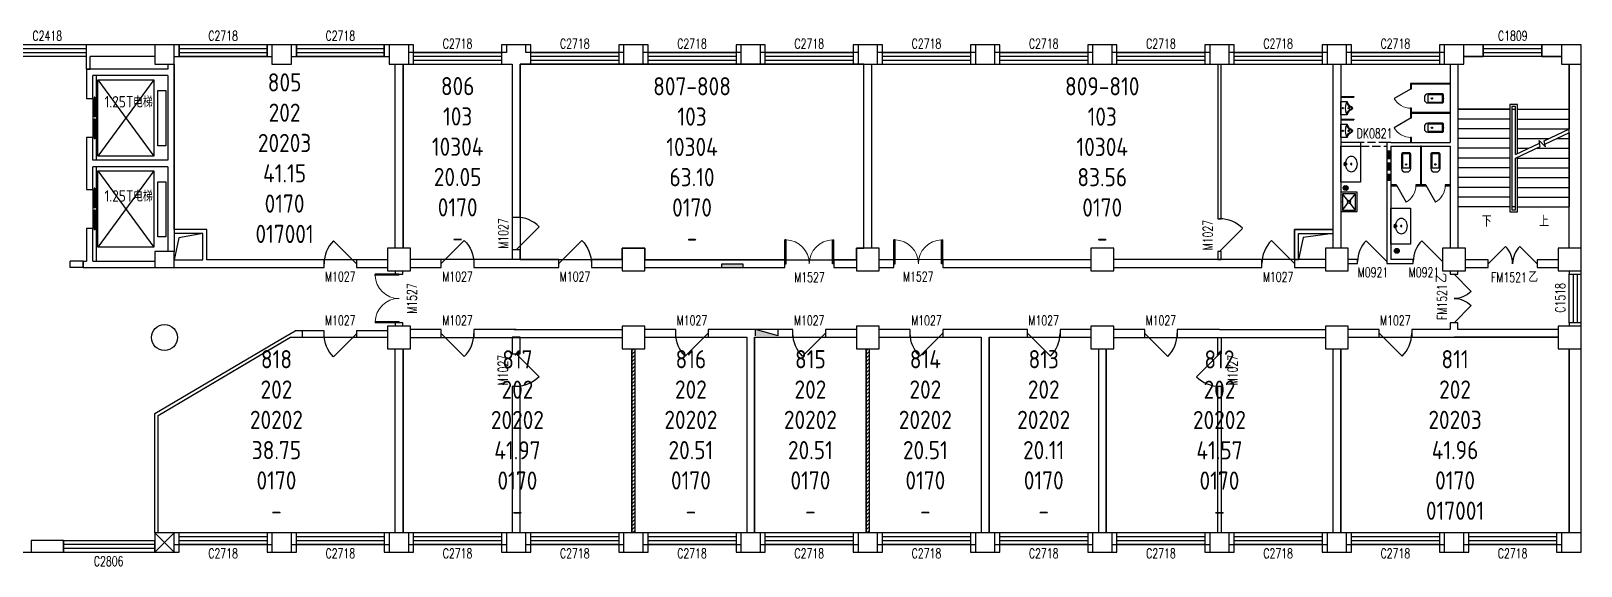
# Model space of a CAD drawing. Extents: x 127902 to 222526, y 146990 to 163438.
# Drawn here: x 174926 to 222526, y 146990 to 163438 of the extents above; entities that cross this region are included whole.
import ezdxf

# ---------------------------------------------------------------- set-up
doc = ezdxf.new("R2010")
doc.units = 0
doc.header["$LTSCALE"] = 1000
doc.header["$MEASUREMENT"] = 0
doc.linetypes.add('DASH', pattern=[0.35, 0.25, -0.1])
for name, color, linetype in [('body', 30, 'Continuous'), ('GROS', 6, 'Continuous'), ('RM$', 5, 'Continuous'), ('RM$TXT', 5, 'Continuous')]:
    doc.layers.add(name, color=color, linetype=linetype)
doc.styles.add('_TCH_DIM', font='SIMPLEX', dxfattribs={"bigfont": 'GBCBIG'})
doc.styles.add('_TCH_WINDOW', font='SIMPLEX', dxfattribs={"bigfont": 'GBCBIG'})
doc.styles.get("Standard").update_dxf_attribs({"font": 'gbenor.shx', "bigfont": 'gbcbig.shx'})

# ---------------------------------------------------------------- blocks, each defined once
blk = doc.blocks.new('_FZHK')
blk.add_lwpolyline([(-0.5, -0.5), (0.5, -0.5), (0.5, 0.5), (-0.5, 0.5)], close=True)
blk = doc.blocks.new('_YZHK')
blk.add_circle((0, 0), 0.5)
blk = doc.blocks.new('$DorLib2D$00000114')
at = {"color": 0}
blk.add_line((0.5, 0), (-0.207, 0.707), dxfattribs=at)
blk.add_arc((0.5, 0), 1, 135, 180, dxfattribs=at)
blk = doc.blocks.new('$WINLIB2D$00000001')
at = {"color": 0}
for points in [[(-0.5, 0.5), (-0.5, -0.5)], [(-0.5, 0.5), (0.5, 0.5)], [(0.5, -0.5), (0.5, 0.5)], [(0.5, 0.167), (-0.5, 0.167)], [(0.5, -0.167), (-0.5, -0.167)], [(-0.5, -0.5), (0.5, -0.5)]]:
    blk.add_lwpolyline(points, dxfattribs=at)
blk = doc.blocks.new('$DorLib2D$00000116')
at = {"color": 0}
for p, q in [((-0.5, 0), (-0.146, 0.354)), ((0.5, 0), (0.146, 0.354))]:
    blk.add_line(p, q, dxfattribs=at)
for centre, start, end in [((-0.5, 0), 0, 45), ((0.5, 0), 135, 180)]:
    blk.add_arc(centre, 0.5, start, end, dxfattribs=at)
blk = doc.blocks.new('$lvtry$00000201')
at = {"color": 0}
for p, q in [((140, -470, 0), (-140, -470, 0)), ((100, -30, 0), (-100, -30, 0)), ((110, -470, 0), (110, -40, 0))]:
    blk.add_line(p, q, dxfattribs=at)
at = {"color": 0, "elevation": 0}
blk.add_lwpolyline([(140, -40, 0.414214), (100, 0), (-100, 0, 0.414214), (-140, -40), (-140, -480, 0.414214), (-30, -590), (30, -590, 0.414214), (140, -480)], format="xyb", close=True, dxfattribs=at)
blk.add_lwpolyline([(-110, -40), (-110, -470)], dxfattribs=at)
at = {"color": 0}
blk.add_circle((0, -359, 0), 20, dxfattribs=at)
for centre, start, end in [((-100, -40, 0), 90, 180), ((100, -40, 0), 0, 90)]:
    blk.add_arc(centre, 10, start, end, dxfattribs=at)
for p in [(0, 0, 0), (0, -359, 0)]:
    blk.add_point(p, dxfattribs=at)
blk = doc.blocks.new('$TCHSYS$APDOOR2D')
blk.add_line((0.5, 0), (0, 0.866))
at = {"lineweight": 13}
blk.add_arc((0.5, 0), 1, 120, 180, dxfattribs=at)
blk = doc.blocks.new('$lvtry$00000222')
at = {"color": 0, "elevation": 0}
blk.add_lwpolyline([(-205, -191), (-205, 0), (205, 0), (205, -191, 0.268068), (51, -323, -0.317765), (0, -360, -0.317765), (-51, -323, 0.268068)], format="xyb", close=True, dxfattribs=at)
at = {"color": 0}
for centre in [(0, -60, 0), (0, -242, 0)]:
    blk.add_circle(centre, 20, dxfattribs=at)
for centre, radius, start, end in [((-152, -175, 0), 10, 114.1084, 248.1394), ((5, -526, 0), 395, 66.6675, 114.1084), ((-243, -401, 0), 233, 19.2639, 68.1394), ((0, -316, 0), 24, 199.2639, 269.4998), ((0, -316, 0), 24, 270.5002, 340.7361), ((243, -401, 0), 233, 110.4941, 160.7361), ((158, -173, 0), 10, 290.4941, 66.6675)]:
    blk.add_arc(centre, radius, start, end, dxfattribs=at)
for p in [(0, -60, 0), (0, -242, 0)]:
    blk.add_point(p, dxfattribs=at)
blk = doc.blocks.new('$DorLib2D$00000127')
at = {"color": 0, "linetype": 'Continuous'}
for p, q in [((-0.033, 0.795, -93.75), (-0.533, 0.795, -93.75)), ((-0.533, 0.795, -93.75), (-0.533, 0.69, -93.75)), ((-0.033, 0.795, -93.75), (-0.033, 0.69, -93.75)), ((0.033, 0.795, -93.75), (0.033, 0.69, -93.75)), ((0.533, 0.795, -93.75), (0.033, 0.795, -93.75)), ((0.533, 0.795, -93.75), (0.533, 0.69, -93.75)), ((-0.033, 0.69, -93.75), (-0.533, 0.69, -93.75)), ((0.5, 0.5, -93.75), (-0.5, 0.5, -93.75)), ((0.533, 0.69, -93.75), (0.033, 0.69, -93.75))]:
    blk.add_line(p, q, dxfattribs=at)
blk = doc.blocks.new('$DorLib2D$00000002')
for p, q in [((-0.5, 0), (-0.5, 0.4875)), ((-0.475, 0.4875), (-0.5, 0.4875)), ((-0.475, 0), (-0.475, 0.4875)), ((0.475, 0), (0.475, 0.4875)), ((0.475, 0.4875), (0.5, 0.4875)), ((0.5, 0), (0.5, 0.4875)), ((-0.5, 0), (-0.475, 0)), ((0.5, 0), (0.475, 0))]:
    blk.add_line(p, q)
at = {"lineweight": 13}
for centre, start, end in [((-0.4875, 0), 0, 88.53072), ((0.4875, 0), 91.46928, 180)]:
    blk.add_arc(centre, 0.4875, start, end, dxfattribs=at)
blk = doc.blocks.new('$lvtry$00000191')
at = {"color": 0}
for p, q in [((-250, -50, 0), (-39, -219, 0)), ((-250, -450, 0), (-39, -281, 0)), ((39, -219, 0), (250, -50, 0)), ((39, -281, 0), (250, -450, 0))]:
    blk.add_line(p, q, dxfattribs=at)
at = {"color": 0, "elevation": 0}
for points in [[(300, -500), (300, 0), (-300, 0), (-300, -500)], [(250, -450), (250, -50), (-250, -50), (-250, -450)]]:
    blk.add_lwpolyline(points, close=True, dxfattribs=at)
at = {"color": 0}
blk.add_circle((0, -250, 0), 50, dxfattribs=at)
for p in [(0, -50, 0), (0, -250, 0)]:
    blk.add_point(p, dxfattribs=at)
blk = doc.blocks.new('$lvtry$00000171')
for p, q in [((-74, 11), (-11, 74)), ((-70, -27), (27, 70)), ((-53, -53), (53, 53)), ((-27, -70), (70, 27)), ((11, -74), (74, -11))]:
    blk.add_line(p, q)
blk.add_circle((0, 0), 75)
blk.add_point((0, 0))
blk = doc.blocks.new('$lvtry$00000194')
at = {"color": 0}
for p, q in [((-17, -27), (-17, -17)), ((17, -27), (17, -17))]:
    blk.add_line(p, q, dxfattribs=at)
blk.add_lwpolyline([(14, -39, -0.067374), (92, -53, -0.088152), (166, -93, -0.105269), (218, -155, -0.121685), (235, -224, -0.121685), (218, -292, -0.105269), (166, -355, -0.088152), (92, -394, -0.078966), (0, -409, -0.078966), (-92, -394, -0.088152), (-166, -355, -0.105269), (-218, -292, -0.121685), (-235, -224, -0.121685), (-218, -155, -0.105269), (-166, -93, -0.088152), (-92, -53, -0.059935), (-23, -40, -0.059935)], format="xyb", dxfattribs=at)
for centre, radius in [((0, -221), 20), ((0, -27), 16.7), ((0, -221), 15)]:
    blk.add_circle(centre, radius, dxfattribs=at)
for centre, radius, start, end in [((0, -17), 16.7, 0, 180), ((-40, -17), 10.1, 106.6096, 258.1648), ((-64, 250), 259, 274.7069, 282.3732), ((-75, -197), 173, 71.36, 79.1873), ((-29, -63), 6.77, 155.344, 308.3224), ((-171, 35), 166, 324.8411, 338.1337), ((-171, 35), 170, 324.8411, 331.3523), ((-29, -63), 3.37, 155.344, 308.3224), ((100, -178), 170, 132.3141, 138.8253), ((100, -178), 166, 125.5327, 138.8253), ((-12, -42), 10.6, 201.8924, 261.774), ((-381, -99), 372, 2.3982, 6.7627), ((0, -80), 9.9, 201.7837, 338.2163), ((64, 250), 259, 257.6268, 265.2931), ((381, -99), 372, 170.1008, 177.6018), ((75, -197), 173, 100.8127, 110.4191), ((40, -17), 10.1, 281.8352, 73.3904)]:
    blk.add_arc(centre, radius, start, end, dxfattribs=at)
for p in [(0, -27), (0, -221)]:
    blk.add_point(p, dxfattribs=at)

msp = doc.modelspace()

# ---------------------------------------------------------------- hatches: boundary and pattern name
at = {"layer": 'body'}
for points in [[(196786, 156284), (196136, 156284), (196136, 156164), (196786, 156164)], [(197876, 154064), (197176, 154064), (197176, 154264)]]:
    msp.add_hatch(color=30, dxfattribs=at).paths.add_polyline_path(points)
h = msp.add_hatch(dxfattribs=at)
h.set_pattern_fill('ANSI31', color=30, scale=50)
h.set_pattern_definition([(45, (-616826.46, 61936.43), (-56.126601, 56.126601), [])])
h.paths.add_polyline_path([(193376, 153664), (193376, 148014), (193476, 148014), (193476, 153664)])
h = msp.add_hatch(dxfattribs=at)
h.set_pattern_fill('ANSI31', color=30, scale=50)
h.set_pattern_definition([(45, (-609626.46, 61936.43), (-56.126601, 56.126601), [])])
h.paths.add_polyline_path([(200576, 153664), (200576, 148014), (200676, 148014), (200676, 153664)])

# ---------------------------------------------------------------- linework, layer by layer
at = {"layer": 'body', "color": 30}
for p, q in [((176611, 163014), (172126, 163014)), ((178726, 163014), (176611, 163014)), ((179476, 163014), (179326, 163014)), ((179476, 162654), (179476, 163014)), ((182326, 163014), (182176, 163014)), ((182176, 163014), (182176, 162654)), ((183076, 163014), (182926, 163014)), ((183076, 162654), (183076, 163014)), ((185926, 163014), (185776, 163014)), ((185776, 163014), (185776, 162654)), ((186676, 163014), (186526, 163014)), ((186676, 162774), (186676, 163014)), ((190276, 163014), (189376, 163014)), ((189376, 163014), (189376, 162774)), ((190276, 162774), (190276, 163014)), ((193126, 163014), (192976, 163014)), ((192976, 163014), (192976, 162774)), ((193876, 163014), (193726, 163014)), ((193876, 162774), (193876, 163014)), ((196726, 163014), (196576, 163014)), ((196576, 163014), (196576, 162774)), ((197476, 163014), (197326, 163014)), ((197476, 162774), (197476, 163014)), ((200326, 163014), (200176, 163014)), ((200176, 163014), (200176, 162774)), ((201076, 163014), (200926, 163014)), ((201076, 162774), (201076, 163014)), ((203926, 163014), (203776, 163014)), ((203776, 163014), (203776, 162774)), ((204676, 163014), (204526, 163014)), ((204676, 162774), (204676, 163014)), ((207526, 163014), (207376, 163014)), ((207376, 163014), (207376, 162774)), ((208276, 163014), (208126, 163014)), ((208276, 162774), (208276, 163014)), ((211126, 163014), (210976, 163014)), ((210976, 163014), (210976, 162774)), ((211876, 163014), (211726, 163014)), ((211876, 162774), (211876, 163014)), ((214726, 163014), (214576, 163014)), ((214576, 163014), (214576, 162774)), ((215476, 163014), (215326, 163014)), ((215476, 162774), (215476, 163014)), ((218326, 163014), (218176, 163014)), ((218176, 163014), (218176, 162774)), ((219526, 163014), (218926, 163014)), ((219526, 162654), (219526, 163014)), ((221926, 163014), (221326, 163014)), ((221326, 163014), (221326, 162654)), ((176626, 162654), (172126, 162654)), ((176626, 162264), (176626, 162654)), ((178726, 162654), (176746, 162654)), ((176746, 162264), (176746, 162654)), ((179126, 162414), (179126, 162264)), ((179326, 162654), (179476, 162654)), ((179326, 162414), (179326, 162064)), ((182176, 162654), (182326, 162654)), ((182926, 162654), (183076, 162654)), ((185776, 162654), (185926, 162654)), ((186101, 162414), (186101, 156764)), ((186351, 162414), (186351, 156764)), ((186676, 162774), (186526, 162774)), ((186526, 162414), (186676, 162414)), ((186676, 162414), (186676, 162774)), ((189376, 162774), (189376, 162414)), ((189376, 162414), (189706, 162414)), ((189706, 162414), (189706, 157714)), ((189946, 162414), (190276, 162414)), ((189946, 157714), (189946, 162414)), ((190276, 162414), (190276, 162774)), ((193126, 162774), (192976, 162774)), ((192976, 162774), (192976, 162414)), ((192976, 162414), (193126, 162414)), ((193876, 162774), (193726, 162774)), ((193726, 162414), (193876, 162414)), ((193876, 162414), (193876, 162774)), ((196726, 162774), (196576, 162774)), ((196576, 162774), (196576, 162414)), ((196576, 162414), (196726, 162414)), ((197476, 162774), (197326, 162774)), ((197326, 162414), (197476, 162414)), ((197476, 162414), (197476, 162774)), ((200326, 162774), (200176, 162774)), ((200176, 162774), (200176, 162414)), ((200176, 162414), (200326, 162414)), ((200506, 156764), (200506, 162414)), ((200746, 156764), (200746, 162414)), ((201076, 162774), (200926, 162774)), ((200926, 162414), (201076, 162414)), ((201076, 162414), (201076, 162774)), ((203926, 162774), (203776, 162774)), ((203776, 162774), (203776, 162414)), ((203776, 162414), (203926, 162414)), ((204676, 162774), (204526, 162774)), ((204526, 162414), (204676, 162414)), ((204676, 162414), (204676, 162774)), ((207526, 162774), (207376, 162774)), ((207376, 162774), (207376, 162414)), ((207376, 162414), (207526, 162414)), ((208276, 162774), (208126, 162774)), ((208126, 162414), (208276, 162414)), ((208276, 162414), (208276, 162774)), ((211126, 162774), (210976, 162774)), ((210976, 162774), (210976, 162414)), ((210976, 162414), (211126, 162414)), ((211376, 162414), (211376, 157664)), ((211476, 157664), (211476, 162414)), ((211876, 162774), (211726, 162774)), ((211726, 162414), (211876, 162414)), ((211876, 162414), (211876, 162774)), ((214726, 162774), (214576, 162774)), ((214576, 162774), (214576, 162414)), ((214576, 162414), (214726, 162414)), ((214901, 162414), (214901, 160014)), ((215151, 162414), (215151, 160014)), ((215476, 162774), (215326, 162774)), ((215326, 162414), (215476, 162414)), ((215476, 162414), (215476, 162774)), ((218326, 162774), (218176, 162774)), ((218176, 162774), (218176, 162414)), ((218176, 162414), (218326, 162414)), ((218506, 162414), (218506, 160014)), ((218746, 162414), (218746, 160014)), ((218748, 162414), (218748, 161031)), ((218926, 162654), (219526, 162654)), ((221926, 162651), (218926, 162651)), ((221326, 162654), (221926, 162654)), ((222166, 156764), (222166, 162414)), ((222168, 161031), (222168, 162414)), ((222526, 156764), (222526, 162414)), ((176626, 162264), (176626, 161364)), ((179126, 162264), (176626, 162264)), ((176626, 162264), (176746, 162264)), ((176826, 161364), (176826, 162064)), ((179126, 162064), (176826, 162064)), ((176928, 162064), (176928, 159464)), ((178701, 161939), (176982, 159589)), ((176982, 161939), (178701, 159589)), ((179126, 162064), (179126, 159464)), ((179326, 162064), (179326, 159264)), ((176626, 161364), (176826, 161364)), ((215151, 161427), (215551, 161427)), ((215151, 161427), (215151, 161402)), ((215151, 161402), (215551, 161402)), ((215551, 161427), (215551, 161402)), ((218506, 161827), (217293, 161827)), ((217293, 161827), (217293, 161664)), ((217293, 161664), (217318, 161664)), ((218506, 161802), (217318, 161802)), ((217318, 161664), (217318, 161802)), ((218506, 161802), (218506, 161827)), ((217318, 161064), (217293, 161064)), ((217293, 161064), (217293, 160914)), ((217293, 160914), (217293, 160764)), ((217318, 160927), (217318, 161064)), ((218506, 160927), (217318, 160927)), ((218506, 160902), (217318, 160902)), ((217318, 160764), (217318, 160902)), ((218506, 160902), (218506, 160927)), ((218748, 161031), (218748, 158031)), ((220338, 161031), (218748, 161031)), ((218748, 161031), (220338, 161031)), ((220578, 161181), (220338, 161181)), ((220338, 161181), (220338, 157881)), ((220518, 161121), (220398, 161121)), ((220398, 161121), (220398, 157941)), ((220398, 161031), (220398, 158031)), ((220398, 161031), (220518, 161031)), ((220518, 159643), (220518, 161121)), ((220518, 159643), (220518, 161031)), ((220578, 159671), (220578, 161181)), ((220578, 161031), (222168, 161031)), ((220578, 161031), (222168, 161031)), ((222168, 160430), (222168, 161031)), ((215151, 160727), (215551, 160727)), ((215151, 160727), (215151, 160702)), ((215151, 160702), (215551, 160702)), ((215551, 160727), (215551, 160702)), ((217293, 160764), (217318, 160764)), ((220338, 160731), (218748, 160731)), ((220338, 160431), (218748, 160431)), ((220578, 160731), (222168, 160731)), ((220578, 160431), (222168, 160431)), ((221396, 160062), (222168, 160430)), ((176826, 160164), (176626, 160164)), ((176626, 160164), (176626, 159264)), ((176826, 159464), (176826, 160164)), ((214901, 160014), (214901, 157334)), ((215151, 160014), (215151, 157334)), ((215766, 160014), (215151, 160014)), ((215766, 159894), (215766, 160014)), ((216686, 160014), (216566, 160014)), ((216566, 160014), (216566, 159894)), ((216686, 160014), (217306, 160014)), ((217318, 160164), (217293, 160164)), ((217293, 160164), (217293, 160014)), ((217306, 160014), (218506, 160014)), ((217318, 160014), (217318, 160164)), ((218746, 160014), (218746, 156764)), ((220338, 160131), (218748, 160131)), ((220518, 159643), (221252, 159993)), ((220578, 160131), (221541, 160131)), ((221271, 159891), (221239, 160067)), ((221239, 160067), (221431, 159878)), ((221431, 159878), (221396, 160062)), ((221415, 159960), (222168, 160319)), ((221773, 160131), (222168, 160131)), ((222168, 158031), (222168, 160319)), ((179126, 159464), (176826, 159464)), ((215151, 159894), (215766, 159894)), ((216566, 159894), (216566, 158694)), ((216686, 159894), (216686, 158694)), ((216686, 159894), (217306, 159894)), ((217306, 159894), (218506, 159894)), ((217593, 159894), (217593, 158707)), ((217618, 159894), (217593, 159894)), ((217618, 159894), (217618, 158707)), ((218506, 159894), (218506, 156764)), ((220338, 159831), (218748, 159831)), ((220338, 159531), (218748, 159531)), ((220518, 159532), (221271, 159891)), ((220518, 158031), (220518, 159532)), ((220518, 157941), (220518, 159532)), ((220578, 159831), (220912, 159831)), ((220578, 157881), (220578, 159560)), ((220578, 159531), (222168, 159531)), ((221145, 159831), (222168, 159831)), ((176626, 159264), (176626, 158564)), ((176826, 158564), (176826, 159264)), ((179126, 159264), (176826, 159264)), ((176928, 159264), (176928, 156364)), ((178701, 159139), (176982, 156789)), ((176982, 159139), (178701, 156789)), ((179126, 159264), (179126, 157214)), ((179326, 159264), (179326, 157214)), ((220338, 159231), (218748, 159231)), ((220578, 159231), (222168, 159231)), ((176626, 158564), (176826, 158564)), ((216566, 158694), (216566, 156414)), ((216856, 158707), (216686, 158707)), ((216686, 158694), (216686, 156414)), ((216686, 158682), (216856, 158682)), ((216856, 158682), (216856, 158707)), ((217593, 158707), (217456, 158707)), ((217456, 158707), (217456, 158682)), ((217456, 158682), (217606, 158682)), ((217606, 158682), (217756, 158682)), ((217756, 158707), (217618, 158707)), ((217756, 158682), (217756, 158707)), ((218506, 158707), (218356, 158707)), ((218356, 158707), (218356, 158682)), ((218356, 158682), (218506, 158682)), ((218506, 158682), (218506, 158707)), ((220338, 158931), (218748, 158931)), ((220338, 158631), (218748, 158631)), ((220578, 158931), (222168, 158931)), ((220578, 158631), (222168, 158631)), ((220338, 158331), (218748, 158331)), ((220578, 158331), (222168, 158331)), ((189706, 157714), (189946, 157714)), ((211376, 157664), (211476, 157664)), ((220338, 158031), (218748, 158031)), ((220338, 157881), (220578, 157881)), ((220518, 158031), (220398, 158031)), ((220398, 157941), (220518, 157941)), ((220578, 158031), (222168, 158031)), ((176826, 157364), (176626, 157364)), ((176626, 157364), (176626, 156364)), ((176826, 156364), (176826, 157364)), ((179126, 157214), (179126, 156664)), ((180326, 157334), (179326, 157334)), ((179326, 157214), (179326, 156664)), ((180206, 157214), (179326, 157214)), ((180206, 156404), (180206, 157214)), ((180326, 156404), (180326, 157334)), ((213726, 156414), (213726, 157334)), ((213726, 157334), (214901, 157334)), ((213846, 156414), (213846, 157214)), ((213846, 157214), (214901, 157214)), ((214901, 157334), (214901, 156764)), ((215151, 157334), (215151, 156764)), ((189946, 156714), (189706, 156714)), ((189706, 156714), (189706, 156414)), ((189946, 156414), (189946, 156714)), ((211476, 156664), (211376, 156664)), ((211376, 156664), (211376, 156414)), ((211476, 156414), (211476, 156664)), ((176526, 156364), (176126, 156364)), ((176126, 156164), (176126, 156364)), ((176526, 156164), (176126, 156164)), ((176526, 156364), (176626, 156364)), ((176526, 156364), (176526, 156164)), ((176526, 156164), (176526, 156364)), ((176526, 156164), (176826, 156164)), ((176826, 156364), (178726, 156364)), ((176826, 156164), (178726, 156164)), ((179326, 156404), (180206, 156404)), ((179326, 156164), (180206, 156164)), ((180206, 156164), (183926, 156164)), ((183926, 156404), (180326, 156404)), ((183926, 156164), (183926, 156404)), ((185876, 156404), (184926, 156404)), ((184926, 156404), (184926, 156164)), ((184926, 156164), (185876, 156164)), ((187526, 156414), (186576, 156414)), ((186576, 156164), (187526, 156164)), ((187526, 156164), (187526, 156414)), ((189826, 156414), (188526, 156414)), ((188526, 156414), (188526, 156164)), ((188526, 156164), (189826, 156164)), ((189706, 156164), (189706, 156164)), ((189706, 156164), (189946, 156164)), ((191135, 156414), (189826, 156414)), ((189826, 156164), (191135, 156164)), ((189946, 156164), (189946, 156164)), ((191135, 156164), (191135, 156414)), ((193076, 156414), (192135, 156414)), ((192135, 156414), (192135, 156164)), ((192135, 156164), (193076, 156164)), ((198076, 156404), (193776, 156404)), ((193776, 156164), (198076, 156164)), ((198076, 156164), (198076, 156404)), ((200276, 156404), (199576, 156404)), ((199576, 156404), (199576, 156164)), ((199576, 156164), (200276, 156164)), ((201426, 156404), (200976, 156404)), ((200976, 156164), (201426, 156164)), ((201426, 156164), (201426, 156404)), ((207476, 156404), (202926, 156404)), ((202926, 156404), (202926, 156164)), ((202926, 156164), (207476, 156164)), ((212726, 156414), (208176, 156414)), ((208176, 156164), (212726, 156164)), ((211376, 156414), (211476, 156414)), ((212726, 156164), (212726, 156414)), ((214676, 156414), (213726, 156414)), ((213726, 156414), (213726, 156164)), ((213726, 156414), (213846, 156414)), ((213726, 156164), (214676, 156164)), ((215666, 156414), (215376, 156414)), ((215376, 156294), (215666, 156294)), ((215666, 156294), (215666, 156414)), ((216566, 156414), (216566, 156294)), ((216566, 156294), (216686, 156294)), ((217376, 156414), (216686, 156414)), ((216686, 156294), (217376, 156294)), ((217376, 156294), (217376, 156414)), ((219676, 156404), (218976, 156404)), ((218976, 156164), (219676, 156164)), ((219676, 156164), (219676, 156404)), ((221826, 156404), (221176, 156404)), ((221176, 156404), (221176, 156164)), ((221176, 156164), (221826, 156164)), ((186106, 156064), (186106, 155964)), ((186106, 155964), (186346, 155964)), ((186346, 155964), (186346, 156064)), ((218506, 156064), (218506, 155964)), ((218506, 155964), (218746, 155964)), ((218746, 155964), (218746, 156064)), ((222166, 156064), (222166, 155964)), ((222166, 155964), (222526, 155964)), ((222526, 155964), (222526, 156064)), ((186348, 154464), (186108, 154464)), ((186108, 154464), (186108, 154364)), ((186348, 154364), (186348, 154464)), ((187526, 154264), (186576, 154264)), ((187526, 154014), (187526, 154264)), ((189826, 154264), (188526, 154264)), ((188526, 154264), (188526, 154014)), ((189766, 154264), (189766, 154264)), ((189766, 154264), (189886, 154264)), ((189826, 154264), (193076, 154264)), ((189886, 154264), (189886, 154264)), ((194726, 154264), (193776, 154264)), ((194726, 154024), (194726, 154264)), ((197026, 154264), (195726, 154264)), ((195726, 154264), (195726, 154024)), ((198326, 154264), (197026, 154264)), ((197176, 154064), (197176, 154264)), ((197876, 154064), (197176, 154264)), ((197876, 154064), (197876, 154264)), ((198326, 154024), (198326, 154264)), ((200276, 154264), (199326, 154264)), ((199326, 154264), (199326, 154024)), ((201926, 154264), (200976, 154264)), ((201926, 154024), (201926, 154264)), ((204226, 154264), (202926, 154264)), ((202926, 154264), (202926, 154024)), ((205526, 154264), (204226, 154264)), ((205526, 154024), (205526, 154264)), ((207476, 154264), (206526, 154264)), ((206526, 154264), (206526, 154024)), ((209126, 154264), (208176, 154264)), ((209126, 154014), (209126, 154264)), ((211426, 154264), (210126, 154264)), ((210126, 154264), (210126, 154014)), ((211426, 154264), (214676, 154264)), ((216326, 154264), (215376, 154264)), ((216326, 154024), (216326, 154264)), ((218506, 154264), (217326, 154264)), ((217326, 154264), (217326, 154024)), ((218746, 154464), (218506, 154464)), ((218506, 154464), (218506, 154264)), ((218746, 154264), (218746, 154464)), ((221826, 154264), (218746, 154264)), ((222526, 154464), (222166, 154464)), ((222166, 154464), (222166, 154364)), ((222526, 154364), (222526, 154464)), ((178726, 151677), (182600, 153967)), ((178826, 151620), (182651, 153880)), ((182600, 153966), (183035, 154224)), ((182651, 153880), (182893, 154024)), ((182893, 154024), (183926, 154024)), ((183926, 154224), (183035, 154224)), ((183266, 154024), (183266, 154224)), ((183926, 154024), (183926, 154224)), ((185876, 154224), (184926, 154224)), ((184926, 154224), (184926, 154024)), ((184926, 154024), (185876, 154024)), ((186576, 154014), (187526, 154014)), ((188526, 154014), (189826, 154014)), ((189706, 154024), (189706, 153514)), ((189946, 154024), (189706, 154024)), ((189826, 154014), (193076, 154014)), ((189946, 153514), (189946, 154024)), ((193776, 154024), (194726, 154024)), ((195726, 154024), (196906, 154024)), ((196906, 154024), (196906, 148014)), ((197146, 154024), (198326, 154024)), ((197146, 154024), (197146, 148014)), ((199326, 154024), (200276, 154024)), ((200976, 154024), (201926, 154024)), ((202926, 154024), (204106, 154024)), ((204106, 154024), (204106, 148014)), ((204346, 154024), (205526, 154024)), ((204346, 154024), (204346, 148014)), ((206526, 154024), (207476, 154024)), ((208176, 154014), (209126, 154014)), ((210126, 154014), (211426, 154014)), ((211366, 154014), (211366, 153514)), ((211426, 154014), (214676, 154014)), ((211486, 153514), (211486, 154014)), ((215376, 154024), (216326, 154024)), ((217326, 154024), (218626, 154024)), ((221826, 154024), (218626, 154024)), ((186101, 153664), (186101, 148014)), ((186351, 153664), (186351, 148014)), ((189706, 153514), (189946, 153514)), ((193376, 148014), (193376, 153664)), ((193476, 148014), (193476, 153664)), ((200576, 148014), (200576, 153664)), ((200676, 148014), (200676, 153664)), ((207706, 153664), (207706, 148014)), ((207946, 153664), (207946, 148014)), ((211366, 153514), (211486, 153514)), ((214901, 153664), (214901, 148014)), ((215151, 153664), (215151, 148014)), ((222166, 148014), (222166, 153664)), ((222526, 148014), (222526, 153664)), ((189946, 152514), (189706, 152514)), ((189706, 152514), (189706, 148014)), ((189946, 148014), (189946, 152514)), ((211486, 152514), (211366, 152514)), ((211366, 152514), (211366, 148014)), ((211486, 148014), (211486, 152514)), ((178726, 148014), (178726, 151677)), ((178826, 148014), (178826, 151620)), ((175926, 147774), (174926, 147774)), ((174926, 147774), (174926, 147414)), ((175926, 147414), (175926, 147774)), ((178726, 147414), (179326, 148014)), ((178726, 148014), (179326, 147414)), ((179476, 148014), (179326, 148014)), ((179326, 147654), (179476, 147654)), ((179476, 147654), (179476, 148014)), ((179476, 147414), (179476, 147654)), ((182326, 148014), (182176, 148014)), ((182176, 148014), (182176, 147654)), ((182176, 147654), (182326, 147654)), ((182176, 147654), (182176, 147414)), ((183076, 148014), (182926, 148014)), ((182926, 147654), (183076, 147654)), ((183076, 147654), (183076, 148014)), ((183076, 147414), (183076, 147654)), ((185926, 148014), (185776, 148014)), ((185776, 148014), (185776, 147654)), ((185776, 147654), (185926, 147654)), ((185776, 147654), (185776, 147414)), ((186676, 148014), (186526, 148014)), ((186526, 147654), (186676, 147654)), ((186676, 147654), (186676, 148014)), ((186676, 147414), (186676, 147654)), ((189526, 148014), (189376, 148014)), ((189376, 148014), (189376, 147654)), ((189376, 147654), (189526, 147654)), ((189376, 147654), (189376, 147414)), ((190276, 148014), (190126, 148014)), ((190126, 147654), (190276, 147654)), ((190276, 147654), (190276, 148014)), ((190276, 147414), (190276, 147654)), ((193126, 148014), (192976, 148014)), ((192976, 148014), (192976, 147654)), ((192976, 147654), (193126, 147654)), ((192976, 147654), (192976, 147414)), ((193876, 148014), (193726, 148014)), ((193726, 147654), (193876, 147654)), ((193876, 147654), (193876, 148014)), ((193876, 147414), (193876, 147654)), ((196726, 148014), (196576, 148014)), ((196576, 148014), (196576, 147654)), ((196576, 147654), (196726, 147654)), ((196576, 147654), (196576, 147414)), ((197476, 148014), (197326, 148014)), ((197326, 147654), (197476, 147654)), ((197476, 147654), (197476, 148014)), ((197476, 147414), (197476, 147654)), ((200326, 148014), (200176, 148014)), ((200176, 148014), (200176, 147654)), ((200176, 147654), (200326, 147654)), ((200176, 147654), (200176, 147414)), ((201076, 148014), (200926, 148014)), ((200926, 147654), (201076, 147654)), ((201076, 147654), (201076, 148014)), ((201076, 147414), (201076, 147654)), ((203926, 148014), (203776, 148014)), ((203776, 148014), (203776, 147654)), ((203776, 147654), (203926, 147654)), ((203776, 147654), (203776, 147414)), ((204676, 148014), (204526, 148014)), ((204526, 147654), (204676, 147654)), ((204676, 147654), (204676, 148014)), ((204676, 147414), (204676, 147654)), ((207526, 148014), (207376, 148014)), ((207376, 148014), (207376, 147654)), ((207376, 147654), (207526, 147654)), ((207376, 147654), (207376, 147414)), ((208276, 148014), (208126, 148014)), ((208126, 147654), (208276, 147654)), ((208276, 147654), (208276, 148014)), ((208276, 147414), (208276, 147654)), ((211126, 148014), (210976, 148014)), ((210976, 148014), (210976, 147654)), ((210976, 147654), (211126, 147654)), ((210976, 147654), (210976, 147414)), ((211876, 148014), (211726, 148014)), ((211726, 147654), (211876, 147654)), ((211876, 147654), (211876, 148014)), ((211876, 147414), (211876, 147654)), ((214726, 148014), (214576, 148014)), ((214576, 148014), (214576, 147654)), ((214576, 147654), (214726, 147654)), ((214576, 147654), (214576, 147414)), ((215476, 148014), (215326, 148014)), ((215326, 147654), (215476, 147654)), ((215476, 147654), (215476, 148014)), ((215476, 147414), (215476, 147654)), ((218326, 148014), (218176, 148014)), ((218176, 148014), (218176, 147654)), ((218176, 147654), (218176, 147414)), ((219076, 148014), (218926, 148014)), ((219076, 147654), (219076, 148014)), ((219076, 147414), (219076, 147654)), ((221926, 148014), (221776, 148014)), ((221776, 148014), (221776, 147654)), ((221776, 147654), (221926, 147654)), ((221776, 147654), (221776, 147414)), ((174926, 147414), (175926, 147414)), ((179326, 147414), (179476, 147414)), ((182176, 147414), (182326, 147414)), ((182926, 147414), (183076, 147414)), ((185776, 147414), (185926, 147414)), ((186526, 147414), (186676, 147414)), ((189376, 147414), (189526, 147414)), ((190126, 147414), (190276, 147414)), ((192976, 147414), (193126, 147414)), ((193726, 147414), (193876, 147414)), ((196576, 147414), (196726, 147414)), ((197326, 147414), (197476, 147414)), ((200176, 147414), (200326, 147414)), ((200926, 147414), (201076, 147414)), ((203776, 147414), (203926, 147414)), ((204526, 147414), (204676, 147414)), ((207376, 147414), (207526, 147414)), ((208126, 147414), (208276, 147414)), ((210976, 147414), (211126, 147414)), ((211726, 147414), (211876, 147414)), ((214576, 147414), (214726, 147414)), ((215326, 147414), (215476, 147414)), ((218176, 147414), (218326, 147414)), ((218926, 147414), (219076, 147414)), ((221776, 147414), (221926, 147414))]:
    msp.add_line(p, q, dxfattribs=at)
at = {"layer": 'body', "color": 30, "linetype": 'DASH'}
for p, q in [((216566, 160014), (215766, 160014)), ((215766, 159894), (216566, 159894)), ((216686, 159744, 900), (216566, 159744, 900)), ((216606, 159744, 900), (216606, 158844, 900)), ((216646, 159744, 900), (216646, 158844, 900)), ((216686, 158844, 900), (216566, 158844, 900))]:
    msp.add_line(p, q, dxfattribs=at)
at = {"layer": 'body', "color": 30}
for points in [[(176982, 161939), (178701, 161939), (178701, 159589), (176982, 159589)], [(178816, 161605), (179069, 161605), (179069, 159907), (178816, 159907)], [(215151, 158794), (215151, 159894), (215751, 159894), (215751, 158794)], [(176982, 159139), (178701, 159139), (178701, 156789), (176982, 156789)], [(178816, 158805), (179069, 158805), (179069, 157107), (178816, 157107)], [(216686, 156887), (216686, 157987), (217286, 157987), (217286, 156887)], [(178726, 147414), (179326, 147414), (179326, 148014), (178726, 148014)]]:
    msp.add_lwpolyline(points, close=True, dxfattribs=at)
for points in [[(219573, 157881, 0, 0, 0), (219573, 161841, 0, 0, 0), (221343, 161841, 0, 0, 0), (221343, 160431, 80, 0, 0), (221343, 160131, 0, 0, 0)], [(221343, 157881, 0, 0, 0), (221343, 159531, 80, 0, 0), (221343, 159831, 0, 0, 0)]]:
    msp.add_lwpolyline(points, format="xyseb", dxfattribs=at)
for points in [[(180206, 157214), (179463, 157075), (179326, 156404)], [(214901, 157214), (213994, 157086), (213846, 156414)], [(196136, 156164), (196136, 156284), (196786, 156284), (196786, 156164)]]:
    msp.add_lwpolyline(points, dxfattribs=at)
at = {"layer": 'GROS'}
msp.add_lwpolyline([(171526, 147414), (179326, 147414), (179326, 147654), (182326, 147654), (182326, 147414), (182926, 147414), (182926, 147654), (185926, 147654), (185926, 147414), (186526, 147414), (186526, 147654), (189526, 147654), (189526, 147414), (190126, 147414), (190126, 147654), (193126, 147654), (193126, 147414), (193726, 147414), (193726, 147654), (196726, 147654), (196726, 147414), (197326, 147414), (197326, 147654), (200326, 147654), (200326, 147414), (200926, 147414), (200926, 147654), (203926, 147654), (203926, 147414), (204526, 147414), (204526, 147654), (207526, 147654), (207526, 147414), (208126, 147414), (208126, 147654), (211126, 147654), (211126, 147414), (211726, 147414), (211726, 147654), (214726, 147654), (214726, 147414), (215326, 147414), (215326, 147654), (218326, 147654), (218326, 147414), (218926, 147414), (218926, 147654), (221926, 147654), (221926, 147414), (222526, 147414), (222526, 163014), (218326, 163014), (218326, 162774), (215326, 162774), (215326, 163014), (214726, 163014), (214726, 162774), (211726, 162774), (211726, 163014), (211126, 163014), (211126, 162774), (208126, 162774), (208126, 163014), (207526, 163014), (207526, 162774), (204526, 162774), (204526, 163014), (203926, 163014), (203926, 162774), (200926, 162774), (200926, 163014), (200326, 163014), (200326, 162774), (197326, 162774), (197326, 163014), (196726, 163014), (196726, 162774), (193726, 162774), (193726, 163014), (193126, 163014), (193126, 162774), (190126, 162774), (190126, 163014), (189526, 163014), (189526, 162774), (189376, 162774), (186526, 162774), (186526, 163014), (164326, 163014)], dxfattribs=at)
at = {"layer": 'RM$', "color": 4, "ltscale": 20}
for points in [[(185926, 162654), (185926, 162414), (186101, 162414), (186101, 156764), (185876, 156764), (185876, 156404), (180326, 156404), (180326, 157334), (179326, 157334), (179326, 162654), (182326, 162654), (182326, 162414), (182926, 162414), (182926, 162654)], [(189706, 162414), (189706, 156414), (186576, 156414), (186576, 156764), (186351, 156764), (186351, 162414)], [(189946, 162414), (189946, 156414), (193076, 156414), (193076, 156764), (193776, 156764), (193776, 156404), (199826, 156404), (200276, 156404), (200276, 156764), (200506, 156764), (200506, 162414)], [(185876, 154024), (185876, 153664), (186101, 153664), (186101, 148014), (178826, 148014), (178826, 151620), (182893, 154024)], [(196906, 154024), (196906, 148014), (193476, 148014), (193476, 153664), (193776, 153664), (193776, 154024)], [(200276, 154024), (200276, 153664), (200576, 153664), (200576, 148014), (197146, 148014), (197146, 154024)], [(204106, 154024), (204106, 148014), (200676, 148014), (200676, 153664), (200976, 153664), (200976, 154024)], [(207476, 154024), (207476, 153664), (207706, 153664), (207706, 148014), (204346, 148014), (204346, 154024)], [(221826, 154024), (221826, 153664), (222166, 153664), (222166, 148014), (215151, 148014), (215151, 153664), (215376, 153664), (215376, 154024)]]:
    msp.add_lwpolyline(points, close=True, dxfattribs=at)
at = {"layer": 'RM$'}
for points in [[(200746, 162414), (214901, 162414), (214901, 157334), (213726, 157334), (213726, 156414), (208176, 156414), (208176, 156764), (207476, 156764), (207476, 156414), (200976, 156404), (200976, 156764), (200746, 156764)], [(186351, 152202), (186351, 153664), (186576, 153664), (186576, 154014), (193076, 154014), (193076, 153664), (193376, 153664), (193376, 148014), (186351, 148014), (186351, 149108)], [(207946, 153664), (208176, 153664), (208176, 154014), (214676, 154014), (214676, 153664), (214901, 153664), (214901, 148014), (207946, 148014)]]:
    msp.add_lwpolyline(points, close=True, dxfattribs=at)

# ---------------------------------------------------------------- block references
at = {"layer": 'body', "color": 30}
ref = msp.add_blockref('$WINLIB2D$00000001', (175426, 162834), dxfattribs=dict(at, xscale=2400, yscale=360, zscale=360, rotation=180))
ref.add_attrib('A', 'C2418', (174971, 163140), dxfattribs={"color": 30, "height": 297.5, "style": '_TCH_WINDOW', "width": 0.705882})
ref = msp.add_blockref('$WINLIB2D$00000001', (180826, 162834), dxfattribs=dict(at, xscale=2700, yscale=360, zscale=360, rotation=180))
ref.add_attrib('A', 'C2718', (180371, 163140), dxfattribs={"color": 30, "height": 297.5, "style": '_TCH_WINDOW', "width": 0.705882})
ref = msp.add_blockref('$WINLIB2D$00000001', (184426, 162834), dxfattribs=dict(at, xscale=2700, yscale=360, zscale=360, rotation=180))
ref.add_attrib('A', 'C2718', (183971, 163140), dxfattribs={"color": 30, "height": 297.5, "style": '_TCH_WINDOW', "width": 0.705882})
ref = msp.add_blockref('$WINLIB2D$00000001', (220426, 162834), dxfattribs=dict(at, xscale=1800, yscale=360, zscale=360, rotation=180))
ref.add_attrib('A', 'C1809', (219976, 163140), dxfattribs={"color": 30, "height": 297.5, "style": '_TCH_WINDOW', "width": 0.705882})
for name, p, xscale, yscale, zscale in [('_FZHK', (179026, 162714), 600, 600, 600), ('_FZHK', (182626, 162714), 600, 600, 600), ('_FZHK', (186226, 162714), 600, 600, 600), ('_FZHK', (193426, 162714), 600, 600, 600), ('_FZHK', (197026, 162714), 600, 600, 600), ('_FZHK', (200626, 162714), 600, 600, 600), ('_FZHK', (204226, 162714), 600, 600, 600), ('_FZHK', (207826, 162714), 600, 600, 600), ('_FZHK', (211426, 162714), 600, 600, 600), ('_FZHK', (215026, 162714), 600, 600, 600), ('_FZHK', (218626, 162714), 600, 600, 600), ('_FZHK', (222226, 162714), 600, 600, 600), ('_FZHK', (179026, 156414), 600, 500, 500), ('_FZHK', (186226, 156414), 700, 700, 700), ('_FZHK', (193426, 156414), 700, 700, 700), ('_FZHK', (200626, 156414), 700, 700, 700), ('_FZHK', (207826, 156414), 700, 700, 700), ('_FZHK', (215026, 156414), 700, 700, 700), ('_FZHK', (218626, 156414), 700, 700, 700), ('$DorLib2D$00000116', (220426, 156284), 1500, 1500, 240), ('_FZHK', (222176, 156414), 700, 700, 700), ('_YZHK', (179026, 154014), 800, 800, 800), ('_FZHK', (186226, 154014), 700, 700, 700), ('_FZHK', (193426, 154014), 700, 700, 700), ('_FZHK', (200626, 154014), 700, 700, 700), ('_FZHK', (207826, 154014), 700, 700, 700), ('_FZHK', (215026, 154014), 700, 700, 700), ('_FZHK', (222176, 154014), 700, 700, 700), ('_FZHK', (179026, 147714), 600, 600, 600), ('_FZHK', (179026, 147714), 600, 600, 600), ('_FZHK', (182626, 147714), 600, 600, 600), ('_FZHK', (186226, 147714), 600, 600, 600), ('_FZHK', (189826, 147714), 600, 600, 600), ('_FZHK', (193426, 147714), 600, 600, 600), ('_FZHK', (197026, 147714), 600, 600, 600), ('_FZHK', (200626, 147714), 600, 600, 600), ('_FZHK', (204226, 147714), 600, 600, 600), ('_FZHK', (207826, 147714), 600, 600, 600), ('_FZHK', (211426, 147714), 600, 600, 600), ('_FZHK', (215026, 147714), 600, 600, 600), ('_FZHK', (218626, 147714), 600, 600, 600), ('_FZHK', (222226, 147714), 600, 600, 600)]:
    msp.add_blockref(name, p, dxfattribs=dict(at, xscale=xscale, yscale=yscale, zscale=zscale))
ref = msp.add_blockref('$WINLIB2D$00000001', (188026, 162594), dxfattribs=dict(at, xscale=2700, yscale=-360, zscale=360))
ref.add_attrib('A', 'C2718', (187571, 162900), dxfattribs={"color": 30, "height": 297.5, "style": '_TCH_WINDOW', "width": 0.705882})
ref = msp.add_blockref('$WINLIB2D$00000001', (191626, 162594), dxfattribs=dict(at, xscale=2700, yscale=-360, zscale=360))
ref.add_attrib('A', 'C2718', (191171, 162900), dxfattribs={"color": 30, "height": 297.5, "style": '_TCH_WINDOW', "width": 0.705882})
ref = msp.add_blockref('$WINLIB2D$00000001', (195226, 162594), dxfattribs=dict(at, xscale=2700, yscale=-360, zscale=360))
ref.add_attrib('A', 'C2718', (194771, 162900), dxfattribs={"color": 30, "height": 297.5, "style": '_TCH_WINDOW', "width": 0.705882})
ref = msp.add_blockref('$WINLIB2D$00000001', (198826, 162594), dxfattribs=dict(at, xscale=2700, yscale=-360, zscale=360))
ref.add_attrib('A', 'C2718', (198371, 162900), dxfattribs={"color": 30, "height": 297.5, "style": '_TCH_WINDOW', "width": 0.705882})
ref = msp.add_blockref('$WINLIB2D$00000001', (202426, 162594), dxfattribs=dict(at, xscale=2700, yscale=-360, zscale=360))
ref.add_attrib('A', 'C2718', (201971, 162900), dxfattribs={"color": 30, "height": 297.5, "style": '_TCH_WINDOW', "width": 0.705882})
ref = msp.add_blockref('$WINLIB2D$00000001', (206026, 162594), dxfattribs=dict(at, xscale=2700, yscale=-360, zscale=360))
ref.add_attrib('A', 'C2718', (205571, 162900), dxfattribs={"color": 30, "height": 297.5, "style": '_TCH_WINDOW', "width": 0.705882})
ref = msp.add_blockref('$WINLIB2D$00000001', (209626, 162594), dxfattribs=dict(at, xscale=2700, yscale=-360, zscale=360))
ref.add_attrib('A', 'C2718', (209171, 162900), dxfattribs={"color": 30, "height": 297.5, "style": '_TCH_WINDOW', "width": 0.705882})
ref = msp.add_blockref('$WINLIB2D$00000001', (213226, 162594), dxfattribs=dict(at, xscale=2700, yscale=-360, zscale=360))
ref.add_attrib('A', 'C2718', (212771, 162900), dxfattribs={"color": 30, "height": 297.5, "style": '_TCH_WINDOW', "width": 0.705882})
ref = msp.add_blockref('$WINLIB2D$00000001', (216826, 162594), dxfattribs=dict(at, xscale=2700, yscale=-360, zscale=360))
ref.add_attrib('A', 'C2718', (216371, 162900), dxfattribs={"color": 30, "height": 297.5, "style": '_TCH_WINDOW', "width": 0.705882})
for name, p, xscale, yscale, zscale, rotation in [('$DorLib2D$00000127', (176726, 160764), -1200, 200, 200, 270), ('$TCHSYS$APDOOR2D', (217306, 161364), 600, 600, 25, 90), ('$TCHSYS$APDOOR2D', (217306, 160464), 600, 600, 25, 90), ('$DorLib2D$00000127', (176726, 157964), -1200, 200, 200, 270), ('$TCHSYS$APDOOR2D', (217156, 158694), 600, 600, 25, 180), ('$TCHSYS$APDOOR2D', (218056, 158694), 600, 600, 25, 180), ('$DorLib2D$00000116', (218626, 155214), 1500, -1500, 240, 90)]:
    msp.add_blockref(name, p, dxfattribs=dict(at, xscale=xscale, yscale=yscale, zscale=zscale, rotation=rotation))
for name, p, rotation in [('$lvtry$00000201', (218306, 161364), 270), ('$lvtry$00000222', (215151, 161064), 90), ('$lvtry$00000222', (215151, 160364), 90), ('$lvtry$00000201', (218306, 160464), 270), ('$lvtry$00000191', (215151, 158184), 90)]:
    msp.add_blockref(name, p, dxfattribs=dict(at, rotation=rotation))
at = {"layer": 'body', "color": 30, "yscale": -1, "rotation": 270}
for p in [(215249, 159347), (216785, 157439)]:
    msp.add_blockref('$lvtry$00000194', p, dxfattribs=at)
at = {"layer": 'body', "color": 30}
for name, p in [('$lvtry$00000201', (217156, 159694)), ('$lvtry$00000201', (218056, 159694)), ('$lvtry$00000171', (215299, 158610)), ('$lvtry$00000171', (216871, 156679))]:
    msp.add_blockref(name, p, dxfattribs=at)
ref = msp.add_blockref('$DorLib2D$00000114', (189826, 157214), dxfattribs=dict(at, xscale=-1000, yscale=-1000, zscale=240, rotation=90))
ref.add_attrib('A', 'M1027', (189579, 156744), dxfattribs={"color": 30, "height": 297.5, "rotation": 90, "style": '_TCH_WINDOW', "width": 0.705882})
ref = msp.add_blockref('$DorLib2D$00000114', (211426, 157164), dxfattribs=dict(at, xscale=-1000, yscale=-1000, zscale=100, rotation=90))
ref.add_attrib('A', 'M1027', (211214, 156694), dxfattribs={"color": 30, "height": 297.5, "rotation": 90, "style": '_TCH_WINDOW', "width": 0.705882})
ref = msp.add_blockref('$DorLib2D$00000114', (184426, 156284), dxfattribs=dict(at, xscale=1000, yscale=1000, zscale=240))
ref.add_attrib('A', 'M1027', (183956, 155740), dxfattribs={"color": 30, "height": 297.5, "style": '_TCH_WINDOW', "width": 0.705882})
ref = msp.add_blockref('$DorLib2D$00000114', (188026, 156289), dxfattribs=dict(at, xscale=-1000, yscale=1000, zscale=250))
ref.add_attrib('A', 'M1027', (187556, 155740), dxfattribs={"color": 30, "height": 297.5, "style": '_TCH_WINDOW', "width": 0.705882})
ref = msp.add_blockref('$DorLib2D$00000114', (191635, 156289), dxfattribs=dict(at, xscale=-1000, yscale=1000, zscale=250))
ref.add_attrib('A', 'M1027', (191165, 155740), dxfattribs={"color": 30, "height": 297.5, "style": '_TCH_WINDOW', "width": 0.705882})
ref = msp.add_blockref('$DorLib2D$00000002', (198826, 156284), dxfattribs=dict(at, xscale=1500, yscale=1500, zscale=240))
ref.add_attrib('A', 'M1527', (198364, 155717), dxfattribs={"color": 30, "height": 297.5, "style": '_TCH_WINDOW', "width": 0.705882})
ref = msp.add_blockref('$DorLib2D$00000002', (202176, 156284), dxfattribs=dict(at, xscale=-1500, yscale=1500, zscale=240))
ref.add_attrib('A', 'M1527', (201706, 155740), dxfattribs={"color": 30, "height": 297.5, "style": '_TCH_WINDOW', "width": 0.705882})
ref = msp.add_blockref('$DorLib2D$00000114', (213226, 156289), dxfattribs=dict(at, xscale=1000, yscale=1000, zscale=250))
ref.add_attrib('A', 'M1027', (212756, 155730), dxfattribs={"color": 30, "height": 297.5, "style": '_TCH_WINDOW', "width": 0.705882})
ref = msp.add_blockref('$DorLib2D$00000114', (216116, 156354), dxfattribs=dict(at, xscale=900, yscale=900, zscale=120))
ref.add_attrib('A', 'M0921', (215671, 155870), dxfattribs={"color": 30, "height": 297.5, "style": '_TCH_WINDOW', "width": 0.705882})
ref = msp.add_blockref('$DorLib2D$00000114', (217826, 156354), dxfattribs=dict(at, xscale=900, yscale=900, zscale=120))
ref.add_attrib('A', 'M0921', (217237, 155870), dxfattribs={"color": 30, "height": 297.5, "style": '_TCH_WINDOW', "width": 0.705882})
ref = msp.add_blockref('$DorLib2D$00000002', (186227, 155214), dxfattribs=dict(at, xscale=1500, yscale=1500, zscale=240, rotation=90.07614298089032))
ref.add_attrib('A', 'M1527', (186772, 154745), dxfattribs={"color": 30, "height": 297.5, "rotation": 90.0761, "style": '_TCH_WINDOW', "width": 0.705882})
ref = msp.add_blockref('$WINLIB2D$00000001', (222346, 155214), dxfattribs=dict(at, xscale=1500, yscale=-360, zscale=360, rotation=90))
ref.add_attrib('A', 'C1518', (222039, 154779), dxfattribs={"color": 30, "height": 297.5, "rotation": 90, "style": '_TCH_WINDOW', "width": 0.705882})
ref = msp.add_blockref('$DorLib2D$00000114', (184426, 154124), dxfattribs=dict(at, xscale=-1000, yscale=1000, zscale=200, rotation=180))
ref.add_attrib('A', 'M1027', (183956, 154390), dxfattribs={"color": 30, "height": 297.5, "style": '_TCH_WINDOW', "width": 0.705882})
ref = msp.add_blockref('$DorLib2D$00000114', (188026, 154139), dxfattribs=dict(at, xscale=-1000, yscale=-1000, zscale=250))
ref.add_attrib('A', 'M1027', (187556, 154390), dxfattribs={"color": 30, "height": 297.5, "style": '_TCH_WINDOW', "width": 0.705882})
ref = msp.add_blockref('$DorLib2D$00000114', (195226, 154144), dxfattribs=dict(at, xscale=-1000, yscale=1000, zscale=240, rotation=180))
ref.add_attrib('A', 'M1027', (194756, 154390), dxfattribs={"color": 30, "height": 297.5, "style": '_TCH_WINDOW', "width": 0.705882})
ref = msp.add_blockref('$DorLib2D$00000114', (198826, 154144), dxfattribs=dict(at, xscale=-1000, yscale=1000, zscale=240, rotation=180))
ref.add_attrib('A', 'M1027', (198356, 154390), dxfattribs={"color": 30, "height": 297.5, "style": '_TCH_WINDOW', "width": 0.705882})
ref = msp.add_blockref('$DorLib2D$00000114', (202426, 154144), dxfattribs=dict(at, xscale=-1000, yscale=1000, zscale=240, rotation=180))
ref.add_attrib('A', 'M1027', (201956, 154390), dxfattribs={"color": 30, "height": 297.5, "style": '_TCH_WINDOW', "width": 0.705882})
ref = msp.add_blockref('$DorLib2D$00000114', (206026, 154144), dxfattribs=dict(at, xscale=1000, yscale=1000, zscale=240, rotation=180))
ref.add_attrib('A', 'M1027', (205556, 154390), dxfattribs={"color": 30, "height": 297.5, "style": '_TCH_WINDOW', "width": 0.705882})
ref = msp.add_blockref('$DorLib2D$00000114', (209626, 154139), dxfattribs=dict(at, xscale=-1000, yscale=-1000, zscale=250))
ref.add_attrib('A', 'M1027', (209156, 154390), dxfattribs={"color": 30, "height": 297.5, "style": '_TCH_WINDOW', "width": 0.705882})
ref = msp.add_blockref('$DorLib2D$00000114', (216826, 154144), dxfattribs=dict(at, xscale=1000, yscale=1000, zscale=240, rotation=180))
ref.add_attrib('A', 'M1027', (216356, 154390), dxfattribs={"color": 30, "height": 297.5, "style": '_TCH_WINDOW', "width": 0.705882})
ref = msp.add_blockref('$DorLib2D$00000114', (189826, 153014), dxfattribs=dict(at, xscale=-1000, yscale=1000, zscale=240, rotation=270))
ref.add_attrib('A', 'M1027', (189564, 152544), dxfattribs={"color": 30, "height": 297.5, "rotation": 90, "style": '_TCH_WINDOW', "width": 0.705882})
ref = msp.add_blockref('$DorLib2D$00000114', (211426, 153014), dxfattribs=dict(at, xscale=1000, yscale=1000, zscale=120, rotation=90))
ref.add_attrib('A', 'M1027', (211974, 152544), dxfattribs={"color": 30, "height": 297.5, "rotation": 90, "style": '_TCH_WINDOW', "width": 0.705882})
ref = msp.add_blockref('$WINLIB2D$00000001', (177326, 147594), dxfattribs=dict(at, xscale=2799.999999992433, yscale=360, zscale=360))
ref.add_attrib('A', 'C2806', (176856, 146990), dxfattribs={"color": 30, "height": 297.5, "style": '_TCH_WINDOW', "width": 0.705882})
ref = msp.add_blockref('$WINLIB2D$00000001', (180826, 147834), dxfattribs=dict(at, xscale=2700, yscale=-360, zscale=360, rotation=180))
ref.add_attrib('A', 'C2718', (180371, 147230), dxfattribs={"color": 30, "height": 297.5, "style": '_TCH_WINDOW', "width": 0.705882})
ref = msp.add_blockref('$WINLIB2D$00000001', (184426, 147834), dxfattribs=dict(at, xscale=2700, yscale=-360, zscale=360, rotation=180))
ref.add_attrib('A', 'C2718', (183971, 147230), dxfattribs={"color": 30, "height": 297.5, "style": '_TCH_WINDOW', "width": 0.705882})
ref = msp.add_blockref('$WINLIB2D$00000001', (188026, 147834), dxfattribs=dict(at, xscale=2700, yscale=-360, zscale=360, rotation=180))
ref.add_attrib('A', 'C2718', (187571, 147230), dxfattribs={"color": 30, "height": 297.5, "style": '_TCH_WINDOW', "width": 0.705882})
ref = msp.add_blockref('$WINLIB2D$00000001', (191626, 147834), dxfattribs=dict(at, xscale=2700, yscale=-360, zscale=360, rotation=180))
ref.add_attrib('A', 'C2718', (191171, 147230), dxfattribs={"color": 30, "height": 297.5, "style": '_TCH_WINDOW', "width": 0.705882})
ref = msp.add_blockref('$WINLIB2D$00000001', (195226, 147834), dxfattribs=dict(at, xscale=2700, yscale=-360, zscale=360, rotation=180))
ref.add_attrib('A', 'C2718', (194771, 147230), dxfattribs={"color": 30, "height": 297.5, "style": '_TCH_WINDOW', "width": 0.705882})
ref = msp.add_blockref('$WINLIB2D$00000001', (198826, 147834), dxfattribs=dict(at, xscale=2700, yscale=-360, zscale=360, rotation=180))
ref.add_attrib('A', 'C2718', (198371, 147230), dxfattribs={"color": 30, "height": 297.5, "style": '_TCH_WINDOW', "width": 0.705882})
ref = msp.add_blockref('$WINLIB2D$00000001', (202426, 147834), dxfattribs=dict(at, xscale=2700, yscale=-360, zscale=360, rotation=180))
ref.add_attrib('A', 'C2718', (201971, 147230), dxfattribs={"color": 30, "height": 297.5, "style": '_TCH_WINDOW', "width": 0.705882})
ref = msp.add_blockref('$WINLIB2D$00000001', (206026, 147834), dxfattribs=dict(at, xscale=2700, yscale=-360, zscale=360, rotation=180))
ref.add_attrib('A', 'C2718', (205571, 147230), dxfattribs={"color": 30, "height": 297.5, "style": '_TCH_WINDOW', "width": 0.705882})
ref = msp.add_blockref('$WINLIB2D$00000001', (209626, 147834), dxfattribs=dict(at, xscale=2700, yscale=-360, zscale=360, rotation=180))
ref.add_attrib('A', 'C2718', (209171, 147230), dxfattribs={"color": 30, "height": 297.5, "style": '_TCH_WINDOW', "width": 0.705882})
ref = msp.add_blockref('$WINLIB2D$00000001', (213226, 147834), dxfattribs=dict(at, xscale=2700, yscale=-360, zscale=360, rotation=180))
ref.add_attrib('A', 'C2718', (212771, 147230), dxfattribs={"color": 30, "height": 297.5, "style": '_TCH_WINDOW', "width": 0.705882})
ref = msp.add_blockref('$WINLIB2D$00000001', (216826, 147834), dxfattribs=dict(at, xscale=2700, yscale=-360, zscale=360, rotation=180))
ref.add_attrib('A', 'C2718', (216371, 147230), dxfattribs={"color": 30, "height": 297.5, "style": '_TCH_WINDOW', "width": 0.705882})
ref = msp.add_blockref('$WINLIB2D$00000001', (220426, 147834), dxfattribs=dict(at, xscale=2700, yscale=-360, zscale=360, rotation=180))
ref.add_attrib('A', 'C2718', (219971, 147230), dxfattribs={"color": 30, "height": 297.5, "style": '_TCH_WINDOW', "width": 0.705882})

# ---------------------------------------------------------------- texts
for s, height, p in [('1.25T', 350, (177182, 161086)), ('电梯', 337.6, (178057, 161086)), ('1.25T', 350, (177182, 158192)), ('电梯', 337.6, (178057, 158192))]:
    msp.add_text(s, height=height, dxfattribs=at).set_placement(p)
at = {"layer": 'body', "color": 30, "style": '_TCH_WINDOW', "width": 0.705882}
for s, p in [('DK0821', (215638, 160140)), ('FM1521', (219766, 155714))]:
    msp.add_text(s, height=297.5, dxfattribs=at).set_placement(p)
at = {"layer": 'body', "color": 7, "style": '_TCH_DIM'}
for s, p in [('下', (219478, 157426)), ('上', (221239, 157426))]:
    msp.add_text(s, height=338, dxfattribs=at).set_placement(p)
at = {"layer": 'body', "color": 30, "style": '_TCH_WINDOW'}
msp.add_text('乙', height=338, rotation=90, dxfattribs=at).set_placement((218406, 155695))
msp.add_text('乙', height=338, dxfattribs=at).set_placement((220906, 155714))
at = {"layer": 'body', "color": 30, "style": '_TCH_WINDOW', "width": 0.705882}
msp.add_text('FM1521', height=297.5, rotation=90, dxfattribs=at).set_placement((218406, 154555))
at = {"layer": 'RM$TXT', "char_height": 558.8, "attachment_point": 8}
for s, insert in [('805^M^J202^M^J20203^M^J41.15^M^J0170^M^J017001^M^J', (182713, 156921)), ('806^M^J103^M^J10304^M^J20.05^M^J0170^M^J-^M^J', (188028, 156806)), ('807-808^M^J103^M^J10304^M^J63.10^M^J0170^M^J-^M^J', (195226, 156801)), ('809-810^M^J103^M^J10304^M^J83.56^M^J0170^M^J-^M^J', (207823, 156801)), ('818^M^J202^M^J20202^M^J38.75^M^J0170^M^J-^M^J', (182463, 148411)), ('817^M^J202^M^J20202^M^J41.97^M^J0170^M^J-^M^J', (189863, 148406)), ('816^M^J202^M^J20202^M^J20.51^M^J0170^M^J-^M^J', (195191, 148411)), ('815^M^J202^M^J20202^M^J20.51^M^J0170^M^J-^M^J', (198861, 148411)), ('814^M^J202^M^J20202^M^J20.51^M^J0170^M^J-^M^J', (202391, 148411)), ('813^M^J202^M^J20202^M^J20.11^M^J0170^M^J-^M^J', (206026, 148411)), ('812^M^J202^M^J20202^M^J41.57^M^J0170^M^J-^M^J', (211423, 148406)), ('811^M^J202^M^J20203^M^J41.96^M^J0170^M^J017001^M^J', (218658, 148411))]:
    msp.add_mtext(s, dxfattribs=dict(at, insert=insert))

doc.saveas('drawing.dxf')
